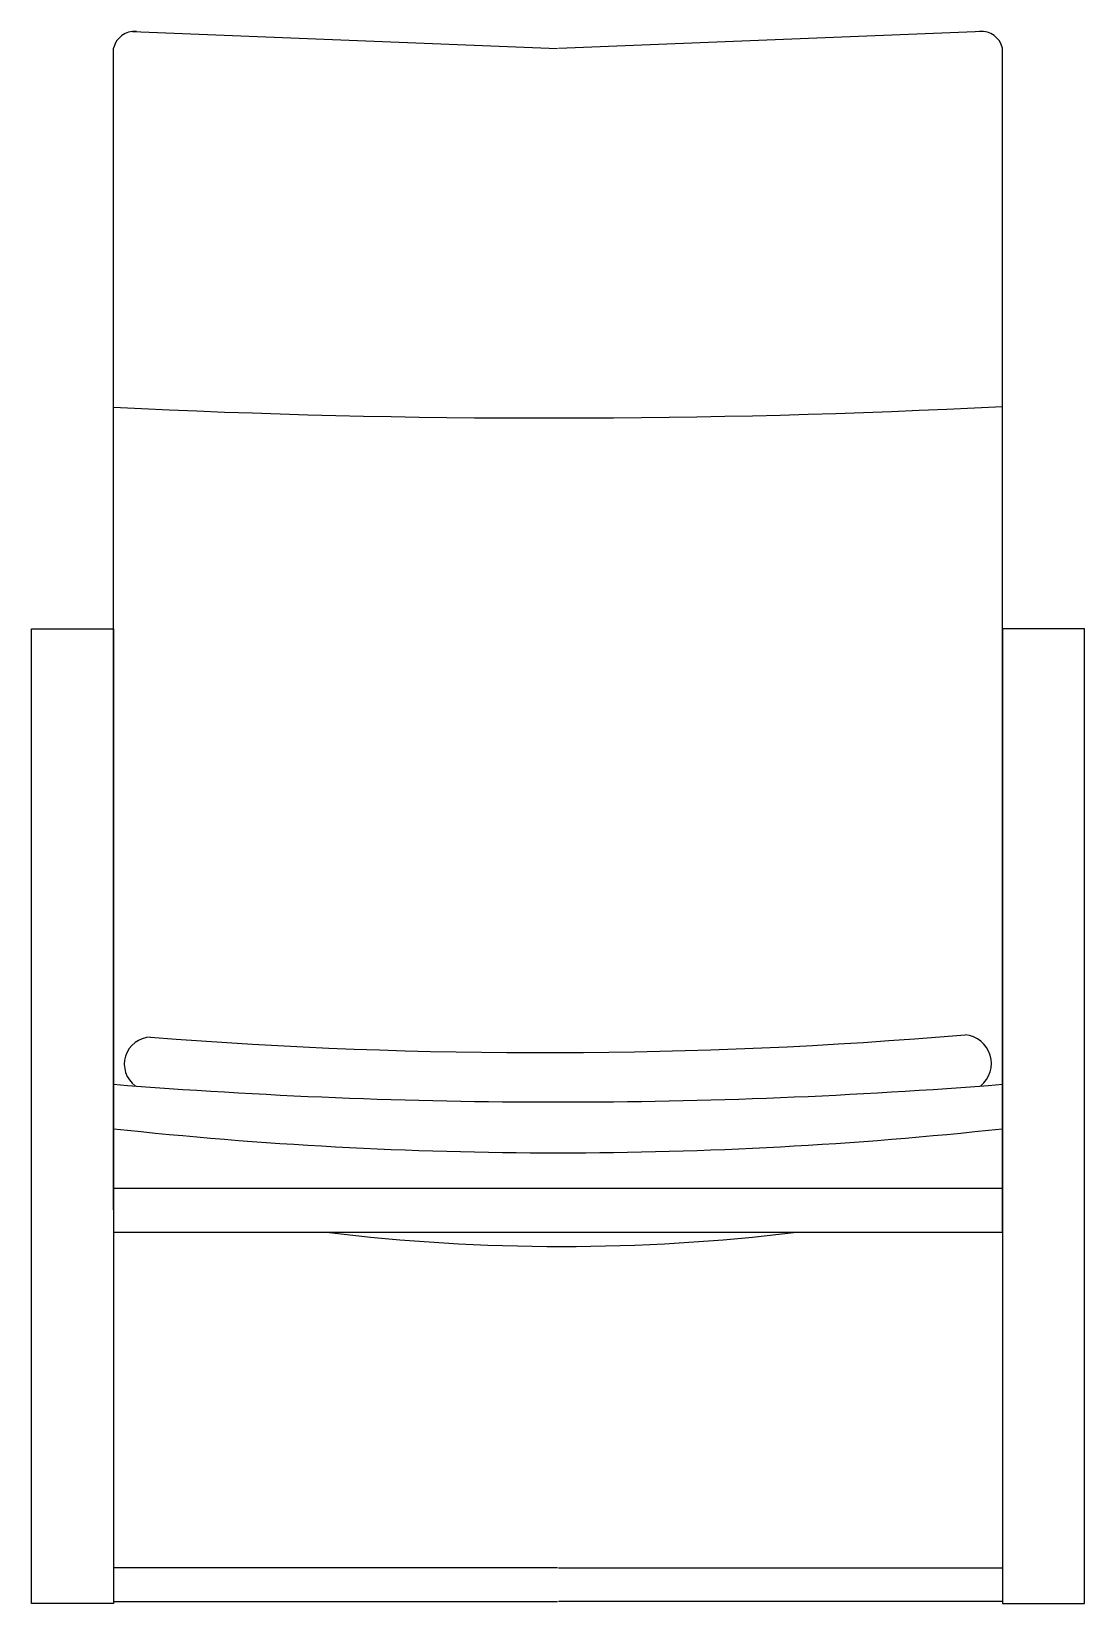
# Model space of a CAD drawing. Header units: centimetres. Extents: x 8.9 to 48.9, y 2.2 to 61.9.
import ezdxf

# ---------------------------------------------------------------- set-up
doc = ezdxf.new("R2010")
doc.units = ezdxf.units.CM

msp = doc.modelspace()

# ---------------------------------------------------------------- linework, layer by layer
for p, q in [((28.852, 3.528), (11.986, 3.528)), ((11.986, 3.528), (11.986, 2.257)), ((28.879, 3.528), (45.745, 3.528)), ((45.745, 3.528), (45.745, 2.257)), ((11.986, 2.257), (28.852, 2.257)), ((45.745, 2.257), (28.879, 2.257))]:
    msp.add_line(p, q)
for points in [[(12.703, 61.892), (28.852, 61.242)], [(45.028, 61.892), (28.879, 61.242)], [(11.986, 17.13), (11.986, 61.263)], [(45.745, 17.13), (45.745, 61.263)]]:
    msp.add_lwpolyline(points)
for points in [[(8.865, 39.197), (11.986, 39.197), (11.986, 2.177), (8.865, 2.177)], [(48.865, 39.197), (45.745, 39.197), (45.745, 2.177), (48.865, 2.177)], [(45.745, 17.944), (11.986, 17.944), (11.986, 16.285), (45.745, 16.285)]]:
    msp.add_lwpolyline(points, close=True)
for centre, radius, start, end in [((12.777, 61.084), 0.811, 84.76045, 167.23896), ((44.954, 61.084), 0.811, 12.76104, 95.23955), ((28.569, 384.731), 337.519, 267.18377, 272.9169), ((13.42, 22.664), 1.027, 91.58963, 233.4658), ((28.304, 212.792), 189.688, 265.49097, 274.84716), ((44.232, 22.69), 1.096, 309.0847, 84.72961), ((28.912, 234.414), 213.184, 265.44607, 269.9874), ((28.819, 234.414), 213.184, 270.0126, 274.55393), ((28.865, 175.533), 156.233, 263.79769, 276.20231), ((28.997, 89.06), 73.32, 263.00986, 276.99014)]:
    msp.add_arc(centre, radius, start, end)

doc.saveas('drawing.dxf')
